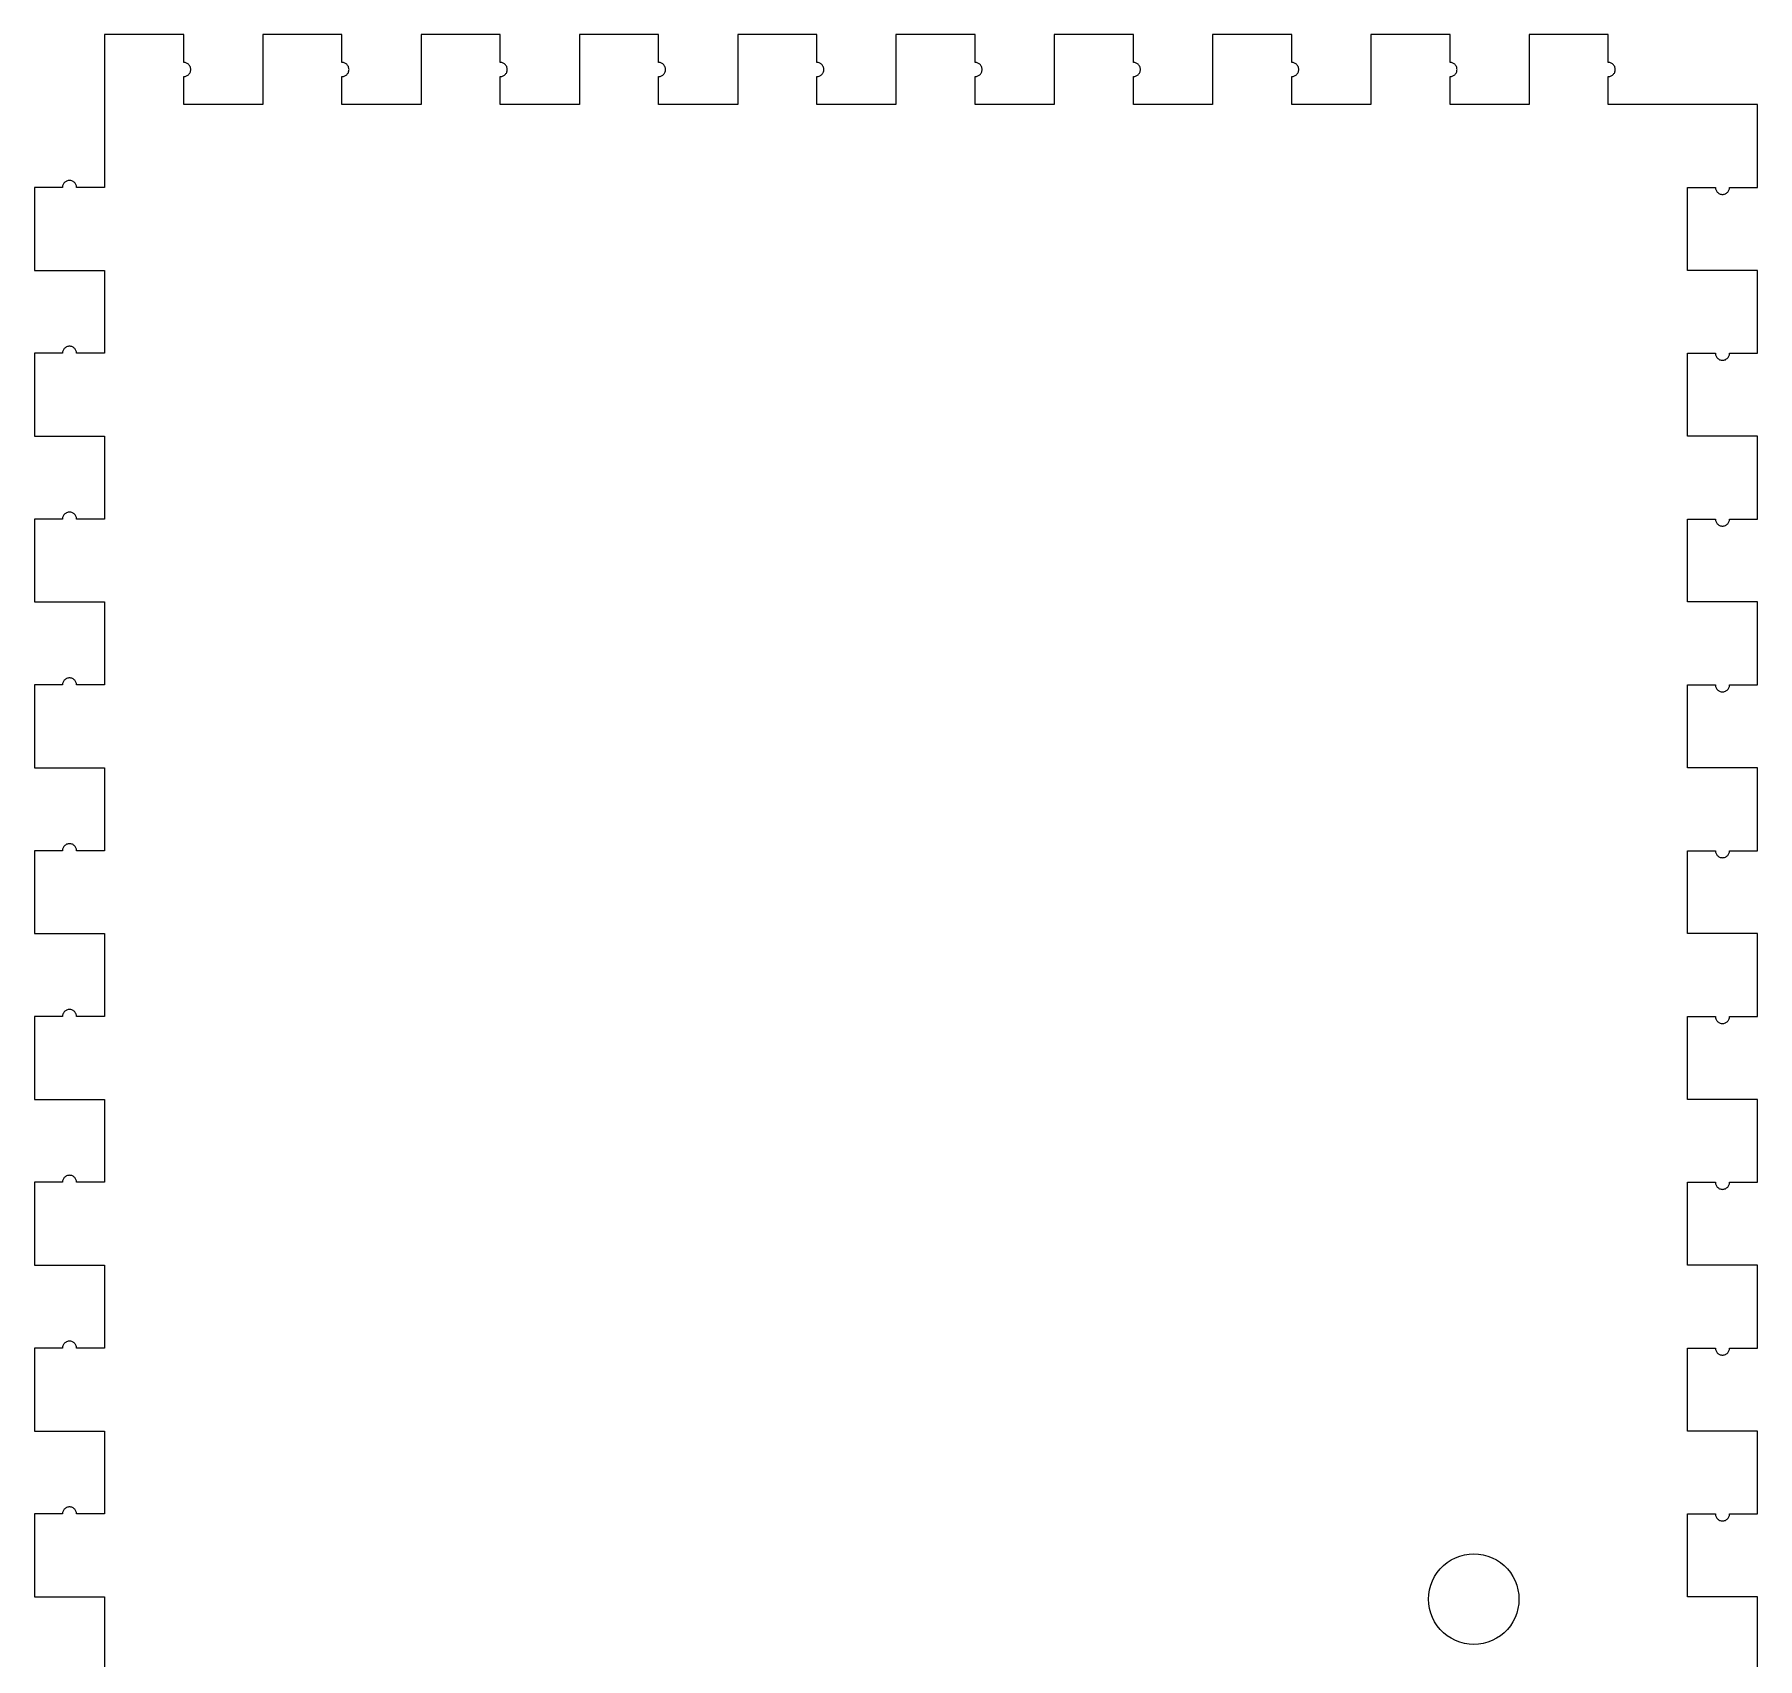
# Model space of a CAD drawing. Header units: metres. Extents: x -123 to 193, y -3 to 291.
# Drawn here: x -3.1 to 73.1, y 70.2 to 142 of the extents above; entities that cross this region are included whole.
import ezdxf

# ---------------------------------------------------------------- set-up
doc = ezdxf.new("R2010")
doc.units = ezdxf.units.M

msp = doc.modelspace()

# ---------------------------------------------------------------- linework, layer by layer
for p, q in [((3.5, 142), (0, 142)), ((0, 142), (0, 135.233)), ((3.5, 140.76), (3.5, 142)), ((10.5, 142), (7, 142)), ((7, 142), (7, 138.9)), ((10.5, 140.76), (10.5, 142)), ((17.5, 142), (14, 142)), ((14, 142), (14, 138.9)), ((17.5, 140.76), (17.5, 142)), ((24.5, 142), (21, 142)), ((21, 142), (21, 138.9)), ((24.5, 140.76), (24.5, 142)), ((31.5, 142), (28, 142)), ((28, 142), (28, 138.9)), ((31.5, 140.76), (31.5, 142)), ((38.5, 142), (35, 142)), ((35, 142), (35, 138.9)), ((38.5, 140.76), (38.5, 142)), ((45.5, 142), (42, 142)), ((42, 142), (42, 138.9)), ((45.5, 140.76), (45.5, 142)), ((52.5, 142), (49, 142)), ((49, 142), (49, 138.9)), ((52.5, 140.76), (52.5, 142)), ((59.5, 142), (56, 142)), ((56, 142), (56, 138.9)), ((59.5, 140.76), (59.5, 142)), ((66.5, 142), (63, 142)), ((63, 142), (63, 138.9)), ((66.5, 140.76), (66.5, 142)), ((3.53239, 140.758), (3.5, 140.76)), ((3.56444, 140.753), (3.53239, 140.758)), ((3.59579, 140.745), (3.56444, 140.753)), ((3.62608, 140.733), (3.59579, 140.745)), ((3.655, 140.718), (3.62608, 140.733)), ((3.68221, 140.701), (3.655, 140.718)), ((3.70743, 140.68), (3.68221, 140.701)), ((3.68221, 140.199), (3.70743, 140.22)), ((3.73036, 140.657), (3.70743, 140.68)), ((3.70743, 140.22), (3.73036, 140.243)), ((3.75079, 140.632), (3.73036, 140.657)), ((3.73036, 140.243), (3.75079, 140.268)), ((3.76846, 140.605), (3.75079, 140.632)), ((3.75079, 140.268), (3.76846, 140.295)), ((3.78319, 140.576), (3.76846, 140.605)), ((3.76846, 140.295), (3.78319, 140.324)), ((3.79482, 140.546), (3.78319, 140.576)), ((3.78319, 140.324), (3.79482, 140.354)), ((3.80322, 140.514), (3.79482, 140.546)), ((3.79482, 140.354), (3.80322, 140.386)), ((3.80829, 140.482), (3.80322, 140.514)), ((3.80322, 140.386), (3.80829, 140.418)), ((3.81, 140.45), (3.80829, 140.482)), ((3.80829, 140.418), (3.81, 140.45)), ((10.5324, 140.758), (10.5, 140.76)), ((10.5644, 140.753), (10.5324, 140.758)), ((10.5958, 140.745), (10.5644, 140.753)), ((10.6261, 140.733), (10.5958, 140.745)), ((10.655, 140.718), (10.6261, 140.733)), ((10.6822, 140.701), (10.655, 140.718)), ((10.7074, 140.68), (10.6822, 140.701)), ((10.6822, 140.199), (10.7074, 140.22)), ((10.7304, 140.657), (10.7074, 140.68)), ((10.7074, 140.22), (10.7304, 140.243)), ((10.7508, 140.632), (10.7304, 140.657)), ((10.7304, 140.243), (10.7508, 140.268)), ((10.7685, 140.605), (10.7508, 140.632)), ((10.7508, 140.268), (10.7685, 140.295)), ((10.7832, 140.576), (10.7685, 140.605)), ((10.7685, 140.295), (10.7832, 140.324)), ((10.7948, 140.546), (10.7832, 140.576)), ((10.7832, 140.324), (10.7948, 140.354)), ((10.8032, 140.514), (10.7948, 140.546)), ((10.7948, 140.354), (10.8032, 140.386)), ((10.8083, 140.482), (10.8032, 140.514)), ((10.8032, 140.386), (10.8083, 140.418)), ((10.81, 140.45), (10.8083, 140.482)), ((10.8083, 140.418), (10.81, 140.45)), ((17.5324, 140.758), (17.5, 140.76)), ((17.5644, 140.753), (17.5324, 140.758)), ((17.5958, 140.745), (17.5644, 140.753)), ((17.6261, 140.733), (17.5958, 140.745)), ((17.655, 140.718), (17.6261, 140.733)), ((17.6822, 140.701), (17.655, 140.718)), ((17.7074, 140.68), (17.6822, 140.701)), ((17.6822, 140.199), (17.7074, 140.22)), ((17.7304, 140.657), (17.7074, 140.68)), ((17.7074, 140.22), (17.7304, 140.243)), ((17.7508, 140.632), (17.7304, 140.657)), ((17.7304, 140.243), (17.7508, 140.268)), ((17.7685, 140.605), (17.7508, 140.632)), ((17.7508, 140.268), (17.7685, 140.295)), ((17.7832, 140.576), (17.7685, 140.605)), ((17.7685, 140.295), (17.7832, 140.324)), ((17.7948, 140.546), (17.7832, 140.576)), ((17.7832, 140.324), (17.7948, 140.354)), ((17.8032, 140.514), (17.7948, 140.546)), ((17.7948, 140.354), (17.8032, 140.386)), ((17.8083, 140.482), (17.8032, 140.514)), ((17.8032, 140.386), (17.8083, 140.418)), ((17.81, 140.45), (17.8083, 140.482)), ((17.8083, 140.418), (17.81, 140.45)), ((24.5324, 140.758), (24.5, 140.76)), ((24.5644, 140.753), (24.5324, 140.758)), ((24.5958, 140.745), (24.5644, 140.753)), ((24.6261, 140.733), (24.5958, 140.745)), ((24.655, 140.718), (24.6261, 140.733)), ((24.6822, 140.701), (24.655, 140.718)), ((24.7074, 140.68), (24.6822, 140.701)), ((24.6822, 140.199), (24.7074, 140.22)), ((24.7304, 140.657), (24.7074, 140.68)), ((24.7074, 140.22), (24.7304, 140.243)), ((24.7508, 140.632), (24.7304, 140.657)), ((24.7304, 140.243), (24.7508, 140.268)), ((24.7685, 140.605), (24.7508, 140.632)), ((24.7508, 140.268), (24.7685, 140.295)), ((24.7832, 140.576), (24.7685, 140.605)), ((24.7685, 140.295), (24.7832, 140.324)), ((24.7948, 140.546), (24.7832, 140.576)), ((24.7832, 140.324), (24.7948, 140.354)), ((24.8032, 140.514), (24.7948, 140.546)), ((24.7948, 140.354), (24.8032, 140.386)), ((24.8083, 140.482), (24.8032, 140.514)), ((24.8032, 140.386), (24.8083, 140.418)), ((24.81, 140.45), (24.8083, 140.482)), ((24.8083, 140.418), (24.81, 140.45)), ((31.5324, 140.758), (31.5, 140.76)), ((31.5644, 140.753), (31.5324, 140.758)), ((31.5958, 140.745), (31.5644, 140.753)), ((31.6261, 140.733), (31.5958, 140.745)), ((31.655, 140.718), (31.6261, 140.733)), ((31.6822, 140.701), (31.655, 140.718)), ((31.7074, 140.68), (31.6822, 140.701)), ((31.6822, 140.199), (31.7074, 140.22)), ((31.7304, 140.657), (31.7074, 140.68)), ((31.7074, 140.22), (31.7304, 140.243)), ((31.7508, 140.632), (31.7304, 140.657)), ((31.7304, 140.243), (31.7508, 140.268)), ((31.7685, 140.605), (31.7508, 140.632)), ((31.7508, 140.268), (31.7685, 140.295)), ((31.7832, 140.576), (31.7685, 140.605)), ((31.7685, 140.295), (31.7832, 140.324)), ((31.7948, 140.546), (31.7832, 140.576)), ((31.7832, 140.324), (31.7948, 140.354)), ((31.8032, 140.514), (31.7948, 140.546)), ((31.7948, 140.354), (31.8032, 140.386)), ((31.8083, 140.482), (31.8032, 140.514)), ((31.8032, 140.386), (31.8083, 140.418)), ((31.81, 140.45), (31.8083, 140.482)), ((31.8083, 140.418), (31.81, 140.45)), ((38.5324, 140.758), (38.5, 140.76)), ((38.5644, 140.753), (38.5324, 140.758)), ((38.5958, 140.745), (38.5644, 140.753)), ((38.6261, 140.733), (38.5958, 140.745)), ((38.655, 140.718), (38.6261, 140.733)), ((38.6822, 140.701), (38.655, 140.718)), ((38.7074, 140.68), (38.6822, 140.701)), ((38.6822, 140.199), (38.7074, 140.22)), ((38.7304, 140.657), (38.7074, 140.68)), ((38.7074, 140.22), (38.7304, 140.243)), ((38.7508, 140.632), (38.7304, 140.657)), ((38.7304, 140.243), (38.7508, 140.268)), ((38.7685, 140.605), (38.7508, 140.632)), ((38.7508, 140.268), (38.7685, 140.295)), ((38.7832, 140.576), (38.7685, 140.605)), ((38.7685, 140.295), (38.7832, 140.324)), ((38.7948, 140.546), (38.7832, 140.576)), ((38.7832, 140.324), (38.7948, 140.354)), ((38.8032, 140.514), (38.7948, 140.546)), ((38.7948, 140.354), (38.8032, 140.386)), ((38.8083, 140.482), (38.8032, 140.514)), ((38.8032, 140.386), (38.8083, 140.418)), ((38.81, 140.45), (38.8083, 140.482)), ((38.8083, 140.418), (38.81, 140.45)), ((45.5324, 140.758), (45.5, 140.76)), ((45.5644, 140.753), (45.5324, 140.758)), ((45.5958, 140.745), (45.5644, 140.753)), ((45.6261, 140.733), (45.5958, 140.745)), ((45.655, 140.718), (45.6261, 140.733)), ((45.6822, 140.701), (45.655, 140.718)), ((45.7074, 140.68), (45.6822, 140.701)), ((45.6822, 140.199), (45.7074, 140.22)), ((45.7304, 140.657), (45.7074, 140.68)), ((45.7074, 140.22), (45.7304, 140.243)), ((45.7508, 140.632), (45.7304, 140.657)), ((45.7304, 140.243), (45.7508, 140.268)), ((45.7685, 140.605), (45.7508, 140.632)), ((45.7508, 140.268), (45.7685, 140.295)), ((45.7832, 140.576), (45.7685, 140.605)), ((45.7685, 140.295), (45.7832, 140.324)), ((45.7948, 140.546), (45.7832, 140.576)), ((45.7832, 140.324), (45.7948, 140.354)), ((45.8032, 140.514), (45.7948, 140.546)), ((45.7948, 140.354), (45.8032, 140.386)), ((45.8083, 140.482), (45.8032, 140.514)), ((45.8032, 140.386), (45.8083, 140.418)), ((45.81, 140.45), (45.8083, 140.482)), ((45.8083, 140.418), (45.81, 140.45)), ((52.5324, 140.758), (52.5, 140.76)), ((52.5644, 140.753), (52.5324, 140.758)), ((52.5958, 140.745), (52.5644, 140.753)), ((52.6261, 140.733), (52.5958, 140.745)), ((52.655, 140.718), (52.6261, 140.733)), ((52.6822, 140.701), (52.655, 140.718)), ((52.7074, 140.68), (52.6822, 140.701)), ((52.6822, 140.199), (52.7074, 140.22)), ((52.7304, 140.657), (52.7074, 140.68)), ((52.7074, 140.22), (52.7304, 140.243)), ((52.7508, 140.632), (52.7304, 140.657)), ((52.7304, 140.243), (52.7508, 140.268)), ((52.7685, 140.605), (52.7508, 140.632)), ((52.7508, 140.268), (52.7685, 140.295)), ((52.7832, 140.576), (52.7685, 140.605)), ((52.7685, 140.295), (52.7832, 140.324)), ((52.7948, 140.546), (52.7832, 140.576)), ((52.7832, 140.324), (52.7948, 140.354)), ((52.8032, 140.514), (52.7948, 140.546)), ((52.7948, 140.354), (52.8032, 140.386)), ((52.8083, 140.482), (52.8032, 140.514)), ((52.8032, 140.386), (52.8083, 140.418)), ((52.81, 140.45), (52.8083, 140.482)), ((52.8083, 140.418), (52.81, 140.45)), ((59.5324, 140.758), (59.5, 140.76)), ((59.5644, 140.753), (59.5324, 140.758)), ((59.5958, 140.745), (59.5644, 140.753)), ((59.6261, 140.733), (59.5958, 140.745)), ((59.655, 140.718), (59.6261, 140.733)), ((59.6822, 140.701), (59.655, 140.718)), ((59.7074, 140.68), (59.6822, 140.701)), ((59.6822, 140.199), (59.7074, 140.22)), ((59.7304, 140.657), (59.7074, 140.68)), ((59.7074, 140.22), (59.7304, 140.243)), ((59.7508, 140.632), (59.7304, 140.657)), ((59.7304, 140.243), (59.7508, 140.268)), ((59.7685, 140.605), (59.7508, 140.632)), ((59.7508, 140.268), (59.7685, 140.295)), ((59.7832, 140.576), (59.7685, 140.605)), ((59.7685, 140.295), (59.7832, 140.324)), ((59.7948, 140.546), (59.7832, 140.576)), ((59.7832, 140.324), (59.7948, 140.354)), ((59.8032, 140.514), (59.7948, 140.546)), ((59.7948, 140.354), (59.8032, 140.386)), ((59.8083, 140.482), (59.8032, 140.514)), ((59.8032, 140.386), (59.8083, 140.418)), ((59.81, 140.45), (59.8083, 140.482)), ((59.8083, 140.418), (59.81, 140.45)), ((66.5324, 140.758), (66.5, 140.76)), ((66.5644, 140.753), (66.5324, 140.758)), ((66.5958, 140.745), (66.5644, 140.753)), ((66.6261, 140.733), (66.5958, 140.745)), ((66.655, 140.718), (66.6261, 140.733)), ((66.6822, 140.701), (66.655, 140.718)), ((66.7074, 140.68), (66.6822, 140.701)), ((66.6822, 140.199), (66.7074, 140.22)), ((66.7304, 140.657), (66.7074, 140.68)), ((66.7074, 140.22), (66.7304, 140.243)), ((66.7508, 140.632), (66.7304, 140.657)), ((66.7304, 140.243), (66.7508, 140.268)), ((66.7685, 140.605), (66.7508, 140.632)), ((66.7508, 140.268), (66.7685, 140.295)), ((66.7832, 140.576), (66.7685, 140.605)), ((66.7685, 140.295), (66.7832, 140.324)), ((66.7948, 140.546), (66.7832, 140.576)), ((66.7832, 140.324), (66.7948, 140.354)), ((66.8032, 140.514), (66.7948, 140.546)), ((66.7948, 140.354), (66.8032, 140.386)), ((66.8083, 140.482), (66.8032, 140.514)), ((66.8032, 140.386), (66.8083, 140.418)), ((66.81, 140.45), (66.8083, 140.482)), ((66.8083, 140.418), (66.81, 140.45)), ((3.5, 140.14), (3.53239, 140.142)), ((3.5, 138.9), (3.5, 140.14)), ((3.53239, 140.142), (3.56444, 140.147)), ((3.56444, 140.147), (3.59579, 140.155)), ((3.59579, 140.155), (3.62608, 140.167)), ((3.62608, 140.167), (3.655, 140.182)), ((3.655, 140.182), (3.68221, 140.199)), ((10.5, 140.14), (10.5324, 140.142)), ((10.5, 138.9), (10.5, 140.14)), ((10.5324, 140.142), (10.5644, 140.147)), ((10.5644, 140.147), (10.5958, 140.155)), ((10.5958, 140.155), (10.6261, 140.167)), ((10.6261, 140.167), (10.655, 140.182)), ((10.655, 140.182), (10.6822, 140.199)), ((17.5, 140.14), (17.5324, 140.142)), ((17.5, 138.9), (17.5, 140.14)), ((17.5324, 140.142), (17.5644, 140.147)), ((17.5644, 140.147), (17.5958, 140.155)), ((17.5958, 140.155), (17.6261, 140.167)), ((17.6261, 140.167), (17.655, 140.182)), ((17.655, 140.182), (17.6822, 140.199)), ((24.5, 140.14), (24.5324, 140.142)), ((24.5, 138.9), (24.5, 140.14)), ((24.5324, 140.142), (24.5644, 140.147)), ((24.5644, 140.147), (24.5958, 140.155)), ((24.5958, 140.155), (24.6261, 140.167)), ((24.6261, 140.167), (24.655, 140.182)), ((24.655, 140.182), (24.6822, 140.199)), ((31.5, 140.14), (31.5324, 140.142)), ((31.5, 138.9), (31.5, 140.14)), ((31.5324, 140.142), (31.5644, 140.147)), ((31.5644, 140.147), (31.5958, 140.155)), ((31.5958, 140.155), (31.6261, 140.167)), ((31.6261, 140.167), (31.655, 140.182)), ((31.655, 140.182), (31.6822, 140.199)), ((38.5, 140.14), (38.5324, 140.142)), ((38.5, 138.9), (38.5, 140.14)), ((38.5324, 140.142), (38.5644, 140.147)), ((38.5644, 140.147), (38.5958, 140.155)), ((38.5958, 140.155), (38.6261, 140.167)), ((38.6261, 140.167), (38.655, 140.182)), ((38.655, 140.182), (38.6822, 140.199)), ((45.5, 140.14), (45.5324, 140.142)), ((45.5, 138.9), (45.5, 140.14)), ((45.5324, 140.142), (45.5644, 140.147)), ((45.5644, 140.147), (45.5958, 140.155)), ((45.5958, 140.155), (45.6261, 140.167)), ((45.6261, 140.167), (45.655, 140.182)), ((45.655, 140.182), (45.6822, 140.199)), ((52.5, 140.14), (52.5324, 140.142)), ((52.5, 138.9), (52.5, 140.14)), ((52.5324, 140.142), (52.5644, 140.147)), ((52.5644, 140.147), (52.5958, 140.155)), ((52.5958, 140.155), (52.6261, 140.167)), ((52.6261, 140.167), (52.655, 140.182)), ((52.655, 140.182), (52.6822, 140.199)), ((59.5, 140.14), (59.5324, 140.142)), ((59.5, 138.9), (59.5, 140.14)), ((59.5324, 140.142), (59.5644, 140.147)), ((59.5644, 140.147), (59.5958, 140.155)), ((59.5958, 140.155), (59.6261, 140.167)), ((59.6261, 140.167), (59.655, 140.182)), ((59.655, 140.182), (59.6822, 140.199)), ((66.5, 140.14), (66.5324, 140.142)), ((66.5, 138.9), (66.5, 140.14)), ((66.5324, 140.142), (66.5644, 140.147)), ((66.5644, 140.147), (66.5958, 140.155)), ((66.5958, 140.155), (66.6261, 140.167)), ((66.6261, 140.167), (66.655, 140.182)), ((66.655, 140.182), (66.6822, 140.199)), ((7, 138.9), (3.5, 138.9)), ((14, 138.9), (10.5, 138.9)), ((21, 138.9), (17.5, 138.9)), ((28, 138.9), (24.5, 138.9)), ((35, 138.9), (31.5, 138.9)), ((42, 138.9), (38.5, 138.9)), ((49, 138.9), (45.5, 138.9)), ((56, 138.9), (52.5, 138.9)), ((63, 138.9), (59.5, 138.9)), ((73.1, 138.9), (66.5, 138.9)), ((73.1, 135.233), (73.1, 138.9)), ((-1.85999, 135.233), (-3.09999, 135.233)), ((-3.09999, 135.233), (-3.09999, 131.567)), ((-1.85829, 135.266), (-1.85999, 135.233)), ((-1.85321, 135.298), (-1.85829, 135.266)), ((-1.84482, 135.329), (-1.85321, 135.298)), ((-1.83319, 135.359), (-1.84482, 135.329)), ((-1.81845, 135.388), (-1.83319, 135.359)), ((-1.80078, 135.416), (-1.81845, 135.388)), ((-1.78036, 135.441), (-1.80078, 135.416)), ((-1.75742, 135.464), (-1.78036, 135.441)), ((-1.73219, 135.484), (-1.75742, 135.464)), ((-1.70499, 135.502), (-1.73219, 135.484)), ((-1.67607, 135.517), (-1.70499, 135.502)), ((-1.64578, 135.528), (-1.67607, 135.517)), ((-1.61444, 135.537), (-1.64578, 135.528)), ((-1.5824, 135.542), (-1.61444, 135.537)), ((-1.54999, 135.543), (-1.5824, 135.542)), ((-1.51758, 135.542), (-1.54999, 135.543)), ((-1.48553, 135.537), (-1.51758, 135.542)), ((-1.45419, 135.528), (-1.48553, 135.537)), ((-1.4239, 135.517), (-1.45419, 135.528)), ((-1.39499, 135.502), (-1.4239, 135.517)), ((-1.36777, 135.484), (-1.39499, 135.502)), ((-1.34256, 135.464), (-1.36777, 135.484)), ((-1.31961, 135.441), (-1.34256, 135.464)), ((-1.29919, 135.416), (-1.31961, 135.441)), ((-1.28152, 135.388), (-1.29919, 135.416)), ((-1.26678, 135.359), (-1.28152, 135.388)), ((-1.25516, 135.329), (-1.26678, 135.359)), ((-1.24677, 135.298), (-1.25516, 135.329)), ((-1.24168, 135.266), (-1.24677, 135.298)), ((-1.23999, 135.233), (-1.24168, 135.266)), ((0, 135.233), (-1.23999, 135.233)), ((70, 131.567), (70, 135.233)), ((70, 135.233), (71.24, 135.233)), ((71.24, 135.233), (71.2417, 135.201)), ((71.2417, 135.201), (71.2468, 135.169)), ((71.2468, 135.169), (71.2552, 135.138)), ((71.2552, 135.138), (71.2668, 135.107)), ((71.2668, 135.107), (71.2815, 135.078)), ((71.2815, 135.078), (71.2992, 135.051)), ((71.2992, 135.051), (71.3196, 135.026)), ((71.3196, 135.026), (71.3426, 135.003)), ((71.3426, 135.003), (71.3678, 134.983)), ((71.3678, 134.983), (71.395, 134.965)), ((71.395, 134.965), (71.4239, 134.95)), ((71.4239, 134.95), (71.4542, 134.939)), ((71.4542, 134.939), (71.4855, 134.93)), ((71.4855, 134.93), (71.5176, 134.925)), ((71.5176, 134.925), (71.55, 134.923)), ((71.55, 134.923), (71.5824, 134.925)), ((71.5824, 134.925), (71.6144, 134.93)), ((71.6144, 134.93), (71.6458, 134.939)), ((71.6458, 134.939), (71.6761, 134.95)), ((71.6761, 134.95), (71.705, 134.965)), ((71.705, 134.965), (71.7322, 134.983)), ((71.7322, 134.983), (71.7574, 135.003)), ((71.7574, 135.003), (71.7804, 135.026)), ((71.7804, 135.026), (71.8008, 135.051)), ((71.8008, 135.051), (71.8185, 135.078)), ((71.8185, 135.078), (71.8332, 135.107)), ((71.8332, 135.107), (71.8448, 135.138)), ((71.8448, 135.138), (71.8532, 135.169)), ((71.8532, 135.169), (71.8583, 135.201)), ((71.8583, 135.201), (71.86, 135.233)), ((71.86, 135.233), (73.1, 135.233)), ((-3.09999, 131.567), (0, 131.567)), ((0, 131.567), (0, 127.9)), ((73.1, 131.567), (70, 131.567)), ((73.1, 127.9), (73.1, 131.567)), ((-1.83319, 128.026), (-1.84482, 127.996)), ((-1.81845, 128.055), (-1.83319, 128.026)), ((-1.80078, 128.082), (-1.81845, 128.055)), ((-1.78036, 128.107), (-1.80078, 128.082)), ((-1.75742, 128.13), (-1.78036, 128.107)), ((-1.73219, 128.151), (-1.75742, 128.13)), ((-1.70499, 128.168), (-1.73219, 128.151)), ((-1.67607, 128.183), (-1.70499, 128.168)), ((-1.64578, 128.195), (-1.67607, 128.183)), ((-1.61444, 128.203), (-1.64578, 128.195)), ((-1.5824, 128.208), (-1.61444, 128.203)), ((-1.54999, 128.21), (-1.5824, 128.208)), ((-1.51758, 128.208), (-1.54999, 128.21)), ((-1.48553, 128.203), (-1.51758, 128.208)), ((-1.45419, 128.195), (-1.48553, 128.203)), ((-1.4239, 128.183), (-1.45419, 128.195)), ((-1.39499, 128.168), (-1.4239, 128.183)), ((-1.36777, 128.151), (-1.39499, 128.168)), ((-1.34256, 128.13), (-1.36777, 128.151)), ((-1.31961, 128.107), (-1.34256, 128.13)), ((-1.29919, 128.082), (-1.31961, 128.107)), ((-1.28152, 128.055), (-1.29919, 128.082)), ((-1.26678, 128.026), (-1.28152, 128.055)), ((-1.25516, 127.996), (-1.26678, 128.026)), ((-1.85999, 127.9), (-3.09999, 127.9)), ((-3.09999, 127.9), (-3.09999, 124.233)), ((-1.85829, 127.932), (-1.85999, 127.9)), ((-1.85321, 127.964), (-1.85829, 127.932)), ((-1.84482, 127.996), (-1.85321, 127.964)), ((-1.24677, 127.964), (-1.25516, 127.996)), ((-1.24168, 127.932), (-1.24677, 127.964)), ((-1.23999, 127.9), (-1.24168, 127.932)), ((0, 127.9), (-1.23999, 127.9)), ((70, 124.233), (70, 127.9)), ((70, 127.9), (71.24, 127.9)), ((71.24, 127.9), (71.2417, 127.868)), ((71.2417, 127.868), (71.2468, 127.836)), ((71.2468, 127.836), (71.2552, 127.804)), ((71.2552, 127.804), (71.2668, 127.774)), ((71.2668, 127.774), (71.2815, 127.745)), ((71.2815, 127.745), (71.2992, 127.718)), ((71.2992, 127.718), (71.3196, 127.693)), ((71.3196, 127.693), (71.3426, 127.67)), ((71.3426, 127.67), (71.3678, 127.649)), ((71.3678, 127.649), (71.395, 127.632)), ((71.395, 127.632), (71.4239, 127.617)), ((71.4239, 127.617), (71.4542, 127.605)), ((71.4542, 127.605), (71.4855, 127.597)), ((71.4855, 127.597), (71.5176, 127.592)), ((71.5176, 127.592), (71.55, 127.59)), ((71.55, 127.59), (71.5824, 127.592)), ((71.5824, 127.592), (71.6144, 127.597)), ((71.6144, 127.597), (71.6458, 127.605)), ((71.6458, 127.605), (71.6761, 127.617)), ((71.6761, 127.617), (71.705, 127.632)), ((71.705, 127.632), (71.7322, 127.649)), ((71.7322, 127.649), (71.7574, 127.67)), ((71.7574, 127.67), (71.7804, 127.693)), ((71.7804, 127.693), (71.8008, 127.718)), ((71.8008, 127.718), (71.8185, 127.745)), ((71.8185, 127.745), (71.8332, 127.774)), ((71.8332, 127.774), (71.8448, 127.804)), ((71.8448, 127.804), (71.8532, 127.836)), ((71.8532, 127.836), (71.8583, 127.868)), ((71.8583, 127.868), (71.86, 127.9)), ((71.86, 127.9), (73.1, 127.9)), ((-3.09999, 124.233), (0, 124.233)), ((0, 124.233), (0, 120.567)), ((73.1, 124.233), (70, 124.233)), ((73.1, 120.567), (73.1, 124.233)), ((-1.85999, 120.567), (-3.09999, 120.567)), ((-3.09999, 120.567), (-3.09999, 116.9)), ((-1.85829, 120.599), (-1.85999, 120.567)), ((-1.85321, 120.631), (-1.85829, 120.599)), ((-1.84482, 120.662), (-1.85321, 120.631)), ((-1.83319, 120.693), (-1.84482, 120.662)), ((-1.81845, 120.722), (-1.83319, 120.693)), ((-1.80078, 120.749), (-1.81845, 120.722)), ((-1.78036, 120.774), (-1.80078, 120.749)), ((-1.75742, 120.797), (-1.78036, 120.774)), ((-1.73219, 120.817), (-1.75742, 120.797)), ((-1.70499, 120.835), (-1.73219, 120.817)), ((-1.67607, 120.85), (-1.70499, 120.835)), ((-1.64578, 120.861), (-1.67607, 120.85)), ((-1.61444, 120.87), (-1.64578, 120.861)), ((-1.5824, 120.875), (-1.61444, 120.87)), ((-1.54999, 120.877), (-1.5824, 120.875)), ((-1.51758, 120.875), (-1.54999, 120.877)), ((-1.48553, 120.87), (-1.51758, 120.875)), ((-1.45419, 120.861), (-1.48553, 120.87)), ((-1.4239, 120.85), (-1.45419, 120.861)), ((-1.39499, 120.835), (-1.4239, 120.85)), ((-1.36777, 120.817), (-1.39499, 120.835)), ((-1.34256, 120.797), (-1.36777, 120.817)), ((-1.31961, 120.774), (-1.34256, 120.797)), ((-1.29919, 120.749), (-1.31961, 120.774)), ((-1.28152, 120.722), (-1.29919, 120.749)), ((-1.26678, 120.693), (-1.28152, 120.722)), ((-1.25516, 120.662), (-1.26678, 120.693)), ((-1.24677, 120.631), (-1.25516, 120.662)), ((-1.24168, 120.599), (-1.24677, 120.631)), ((-1.23999, 120.567), (-1.24168, 120.599)), ((0, 120.567), (-1.23999, 120.567)), ((70, 116.9), (70, 120.567)), ((70, 120.567), (71.24, 120.567)), ((71.24, 120.567), (71.2417, 120.534)), ((71.2417, 120.534), (71.2468, 120.502)), ((71.2468, 120.502), (71.2552, 120.471)), ((71.2552, 120.471), (71.2668, 120.441)), ((71.2668, 120.441), (71.2815, 120.412)), ((71.2815, 120.412), (71.2992, 120.384)), ((71.8008, 120.384), (71.8185, 120.412)), ((71.8185, 120.412), (71.8332, 120.441)), ((71.8332, 120.441), (71.8448, 120.471)), ((71.8448, 120.471), (71.8532, 120.502)), ((71.8532, 120.502), (71.8583, 120.534)), ((71.8583, 120.534), (71.86, 120.567)), ((71.86, 120.567), (73.1, 120.567)), ((71.2992, 120.384), (71.3196, 120.359)), ((71.3196, 120.359), (71.3426, 120.336)), ((71.3426, 120.336), (71.3678, 120.316)), ((71.3678, 120.316), (71.395, 120.298)), ((71.395, 120.298), (71.4239, 120.283)), ((71.4239, 120.283), (71.4542, 120.272)), ((71.4542, 120.272), (71.4855, 120.263)), ((71.4855, 120.263), (71.5176, 120.258)), ((71.5176, 120.258), (71.55, 120.257)), ((71.55, 120.257), (71.5824, 120.258)), ((71.5824, 120.258), (71.6144, 120.263)), ((71.6144, 120.263), (71.6458, 120.272)), ((71.6458, 120.272), (71.6761, 120.283)), ((71.6761, 120.283), (71.705, 120.298)), ((71.705, 120.298), (71.7322, 120.316)), ((71.7322, 120.316), (71.7574, 120.336)), ((71.7574, 120.336), (71.7804, 120.359)), ((71.7804, 120.359), (71.8008, 120.384)), ((-3.09999, 116.9), (0, 116.9)), ((0, 116.9), (0, 113.233)), ((73.1, 116.9), (70, 116.9)), ((73.1, 113.233), (73.1, 116.9)), ((-1.5824, 113.542), (-1.61444, 113.537)), ((-1.54999, 113.543), (-1.5824, 113.542)), ((-1.51758, 113.542), (-1.54999, 113.543)), ((-1.48553, 113.537), (-1.51758, 113.542)), ((-1.85999, 113.233), (-3.09999, 113.233)), ((-3.09999, 113.233), (-3.09999, 109.567)), ((-1.85829, 113.266), (-1.85999, 113.233)), ((-1.85321, 113.298), (-1.85829, 113.266)), ((-1.84482, 113.329), (-1.85321, 113.298)), ((-1.83319, 113.359), (-1.84482, 113.329)), ((-1.81845, 113.388), (-1.83319, 113.359)), ((-1.80078, 113.416), (-1.81845, 113.388)), ((-1.78036, 113.441), (-1.80078, 113.416)), ((-1.75742, 113.464), (-1.78036, 113.441)), ((-1.73219, 113.484), (-1.75742, 113.464)), ((-1.70499, 113.502), (-1.73219, 113.484)), ((-1.67607, 113.517), (-1.70499, 113.502)), ((-1.64578, 113.528), (-1.67607, 113.517)), ((-1.61444, 113.537), (-1.64578, 113.528)), ((-1.45419, 113.528), (-1.48553, 113.537)), ((-1.4239, 113.517), (-1.45419, 113.528)), ((-1.39499, 113.502), (-1.4239, 113.517)), ((-1.36777, 113.484), (-1.39499, 113.502)), ((-1.34256, 113.464), (-1.36777, 113.484)), ((-1.31961, 113.441), (-1.34256, 113.464)), ((-1.29919, 113.416), (-1.31961, 113.441)), ((-1.28152, 113.388), (-1.29919, 113.416)), ((-1.26678, 113.359), (-1.28152, 113.388)), ((-1.25516, 113.329), (-1.26678, 113.359)), ((-1.24677, 113.298), (-1.25516, 113.329)), ((-1.24168, 113.266), (-1.24677, 113.298)), ((-1.23999, 113.233), (-1.24168, 113.266)), ((0, 113.233), (-1.23999, 113.233)), ((70, 109.567), (70, 113.233)), ((70, 113.233), (71.24, 113.233)), ((71.24, 113.233), (71.2417, 113.201)), ((71.2417, 113.201), (71.2468, 113.169)), ((71.2468, 113.169), (71.2552, 113.138)), ((71.2552, 113.138), (71.2668, 113.107)), ((71.2668, 113.107), (71.2815, 113.078)), ((71.2815, 113.078), (71.2992, 113.051)), ((71.2992, 113.051), (71.3196, 113.026)), ((71.3196, 113.026), (71.3426, 113.003)), ((71.3426, 113.003), (71.3678, 112.983)), ((71.3678, 112.983), (71.395, 112.965)), ((71.395, 112.965), (71.4239, 112.95)), ((71.4239, 112.95), (71.4542, 112.939)), ((71.4542, 112.939), (71.4855, 112.93)), ((71.4855, 112.93), (71.5176, 112.925)), ((71.5176, 112.925), (71.55, 112.923)), ((71.55, 112.923), (71.5824, 112.925)), ((71.5824, 112.925), (71.6144, 112.93)), ((71.6144, 112.93), (71.6458, 112.939)), ((71.6458, 112.939), (71.6761, 112.95)), ((71.6761, 112.95), (71.705, 112.965)), ((71.705, 112.965), (71.7322, 112.983)), ((71.7322, 112.983), (71.7574, 113.003)), ((71.7574, 113.003), (71.7804, 113.026)), ((71.7804, 113.026), (71.8008, 113.051)), ((71.8008, 113.051), (71.8185, 113.078)), ((71.8185, 113.078), (71.8332, 113.107)), ((71.8332, 113.107), (71.8448, 113.138)), ((71.8448, 113.138), (71.8532, 113.169)), ((71.8532, 113.169), (71.8583, 113.201)), ((71.8583, 113.201), (71.86, 113.233)), ((71.86, 113.233), (73.1, 113.233)), ((-3.09999, 109.567), (0, 109.567)), ((0, 109.567), (0, 105.9)), ((73.1, 109.567), (70, 109.567)), ((73.1, 105.9), (73.1, 109.567)), ((-1.85829, 105.932), (-1.85999, 105.9)), ((-1.85321, 105.964), (-1.85829, 105.932)), ((-1.84482, 105.996), (-1.85321, 105.964)), ((-1.83319, 106.026), (-1.84482, 105.996)), ((-1.81845, 106.055), (-1.83319, 106.026)), ((-1.80078, 106.082), (-1.81845, 106.055)), ((-1.78036, 106.107), (-1.80078, 106.082)), ((-1.75742, 106.13), (-1.78036, 106.107)), ((-1.73219, 106.151), (-1.75742, 106.13)), ((-1.70499, 106.168), (-1.73219, 106.151)), ((-1.67607, 106.183), (-1.70499, 106.168)), ((-1.64578, 106.195), (-1.67607, 106.183)), ((-1.61444, 106.203), (-1.64578, 106.195)), ((-1.5824, 106.208), (-1.61444, 106.203)), ((-1.54999, 106.21), (-1.5824, 106.208)), ((-1.51758, 106.208), (-1.54999, 106.21)), ((-1.48553, 106.203), (-1.51758, 106.208)), ((-1.45419, 106.195), (-1.48553, 106.203)), ((-1.4239, 106.183), (-1.45419, 106.195)), ((-1.39499, 106.168), (-1.4239, 106.183)), ((-1.36777, 106.151), (-1.39499, 106.168)), ((-1.34256, 106.13), (-1.36777, 106.151)), ((-1.31961, 106.107), (-1.34256, 106.13)), ((-1.29919, 106.082), (-1.31961, 106.107)), ((-1.28152, 106.055), (-1.29919, 106.082)), ((-1.26678, 106.026), (-1.28152, 106.055)), ((-1.25516, 105.996), (-1.26678, 106.026)), ((-1.24677, 105.964), (-1.25516, 105.996)), ((-1.24168, 105.932), (-1.24677, 105.964)), ((-1.23999, 105.9), (-1.24168, 105.932)), ((-1.85999, 105.9), (-3.09999, 105.9)), ((-3.09999, 105.9), (-3.09999, 102.233)), ((0, 105.9), (-1.23999, 105.9)), ((70, 102.233), (70, 105.9)), ((70, 105.9), (71.24, 105.9)), ((71.24, 105.9), (71.2417, 105.868)), ((71.2417, 105.868), (71.2468, 105.836)), ((71.2468, 105.836), (71.2552, 105.804)), ((71.2552, 105.804), (71.2668, 105.774)), ((71.2668, 105.774), (71.2815, 105.745)), ((71.2815, 105.745), (71.2992, 105.718)), ((71.2992, 105.718), (71.3196, 105.693)), ((71.3196, 105.693), (71.3426, 105.67)), ((71.3426, 105.67), (71.3678, 105.649)), ((71.3678, 105.649), (71.395, 105.632)), ((71.395, 105.632), (71.4239, 105.617)), ((71.4239, 105.617), (71.4542, 105.605)), ((71.4542, 105.605), (71.4855, 105.597)), ((71.4855, 105.597), (71.5176, 105.592)), ((71.5176, 105.592), (71.55, 105.59)), ((71.55, 105.59), (71.5824, 105.592)), ((71.5824, 105.592), (71.6144, 105.597)), ((71.6144, 105.597), (71.6458, 105.605)), ((71.6458, 105.605), (71.6761, 105.617)), ((71.6761, 105.617), (71.705, 105.632)), ((71.705, 105.632), (71.7322, 105.649)), ((71.7322, 105.649), (71.7574, 105.67)), ((71.7574, 105.67), (71.7804, 105.693)), ((71.7804, 105.693), (71.8008, 105.718)), ((71.8008, 105.718), (71.8185, 105.745)), ((71.8185, 105.745), (71.8332, 105.774)), ((71.8332, 105.774), (71.8448, 105.804)), ((71.8448, 105.804), (71.8532, 105.836)), ((71.8532, 105.836), (71.8583, 105.868)), ((71.8583, 105.868), (71.86, 105.9)), ((71.86, 105.9), (73.1, 105.9)), ((-3.09999, 102.233), (0, 102.233)), ((0, 102.233), (0, 98.5667)), ((73.1, 102.233), (70, 102.233)), ((73.1, 98.5667), (73.1, 102.233)), ((-1.85999, 98.5667), (-3.09999, 98.5667)), ((-3.09999, 98.5667), (-3.09999, 94.9)), ((-1.85829, 98.5991), (-1.85999, 98.5667)), ((-1.85321, 98.6311), (-1.85829, 98.5991)), ((-1.84482, 98.6624), (-1.85321, 98.6311)), ((-1.83319, 98.6927), (-1.84482, 98.6624)), ((-1.81845, 98.7216), (-1.83319, 98.6927)), ((-1.80078, 98.7489), (-1.81845, 98.7216)), ((-1.78036, 98.7741), (-1.80078, 98.7489)), ((-1.75742, 98.797), (-1.78036, 98.7741)), ((-1.73219, 98.8174), (-1.75742, 98.797)), ((-1.70499, 98.8351), (-1.73219, 98.8174)), ((-1.67607, 98.8499), (-1.70499, 98.8351)), ((-1.64578, 98.8615), (-1.67607, 98.8499)), ((-1.61444, 98.8699), (-1.64578, 98.8615)), ((-1.5824, 98.875), (-1.61444, 98.8699)), ((-1.54999, 98.8766), (-1.5824, 98.875)), ((-1.51758, 98.875), (-1.54999, 98.8766)), ((-1.48553, 98.8699), (-1.51758, 98.875)), ((-1.45419, 98.8615), (-1.48553, 98.8699)), ((-1.4239, 98.8499), (-1.45419, 98.8615)), ((-1.39499, 98.8351), (-1.4239, 98.8499)), ((-1.36777, 98.8174), (-1.39499, 98.8351)), ((-1.34256, 98.797), (-1.36777, 98.8174)), ((-1.31961, 98.7741), (-1.34256, 98.797)), ((-1.29919, 98.7489), (-1.31961, 98.7741)), ((-1.28152, 98.7216), (-1.29919, 98.7489)), ((-1.26678, 98.6927), (-1.28152, 98.7216)), ((-1.25516, 98.6624), (-1.26678, 98.6927)), ((-1.24677, 98.6311), (-1.25516, 98.6624)), ((-1.24168, 98.5991), (-1.24677, 98.6311)), ((-1.23999, 98.5667), (-1.24168, 98.5991)), ((0, 98.5667), (-1.23999, 98.5667)), ((70, 94.9), (70, 98.5667)), ((70, 98.5667), (71.24, 98.5667)), ((71.24, 98.5667), (71.2417, 98.5343)), ((71.2417, 98.5343), (71.2468, 98.5022)), ((71.2468, 98.5022), (71.2552, 98.4709)), ((71.2552, 98.4709), (71.2668, 98.4406)), ((71.2668, 98.4406), (71.2815, 98.4117)), ((71.2815, 98.4117), (71.2992, 98.3845)), ((71.2992, 98.3845), (71.3196, 98.3593)), ((71.3196, 98.3593), (71.3426, 98.3363)), ((71.3426, 98.3363), (71.3678, 98.3159)), ((71.3678, 98.3159), (71.395, 98.2982)), ((71.395, 98.2982), (71.4239, 98.2835)), ((71.6761, 98.2835), (71.705, 98.2982)), ((71.705, 98.2982), (71.7322, 98.3159)), ((71.7322, 98.3159), (71.7574, 98.3363)), ((71.7574, 98.3363), (71.7804, 98.3593)), ((71.7804, 98.3593), (71.8008, 98.3845)), ((71.8008, 98.3845), (71.8185, 98.4117)), ((71.8185, 98.4117), (71.8332, 98.4406)), ((71.8332, 98.4406), (71.8448, 98.4709)), ((71.8448, 98.4709), (71.8532, 98.5022)), ((71.8532, 98.5022), (71.8583, 98.5343)), ((71.8583, 98.5343), (71.86, 98.5667)), ((71.86, 98.5667), (73.1, 98.5667)), ((71.4239, 98.2835), (71.4542, 98.2719)), ((71.4542, 98.2719), (71.4855, 98.2635)), ((71.4855, 98.2635), (71.5176, 98.2584)), ((71.5176, 98.2584), (71.55, 98.2567)), ((71.55, 98.2567), (71.5824, 98.2584)), ((71.5824, 98.2584), (71.6144, 98.2635)), ((71.6144, 98.2635), (71.6458, 98.2719)), ((71.6458, 98.2719), (71.6761, 98.2835)), ((-3.09999, 94.9), (0, 94.9)), ((0, 94.9), (0, 91.2333)), ((73.1, 94.9), (70, 94.9)), ((73.1, 91.2333), (73.1, 94.9)), ((-1.78036, 91.4407), (-1.80078, 91.4155)), ((-1.75742, 91.4637), (-1.78036, 91.4407)), ((-1.73219, 91.4841), (-1.75742, 91.4637)), ((-1.70499, 91.5018), (-1.73219, 91.4841)), ((-1.67607, 91.5165), (-1.70499, 91.5018)), ((-1.64578, 91.5281), (-1.67607, 91.5165)), ((-1.61444, 91.5365), (-1.64578, 91.5281)), ((-1.5824, 91.5416), (-1.61444, 91.5365)), ((-1.54999, 91.5433), (-1.5824, 91.5416)), ((-1.51758, 91.5416), (-1.54999, 91.5433)), ((-1.48553, 91.5365), (-1.51758, 91.5416)), ((-1.45419, 91.5281), (-1.48553, 91.5365)), ((-1.4239, 91.5165), (-1.45419, 91.5281)), ((-1.39499, 91.5018), (-1.4239, 91.5165)), ((-1.36777, 91.4841), (-1.39499, 91.5018)), ((-1.34256, 91.4637), (-1.36777, 91.4841)), ((-1.31961, 91.4407), (-1.34256, 91.4637)), ((-1.29919, 91.4155), (-1.31961, 91.4407)), ((-1.85999, 91.2333), (-3.09999, 91.2333)), ((-3.09999, 91.2333), (-3.09999, 87.5667)), ((-1.85829, 91.2657), (-1.85999, 91.2333)), ((-1.85321, 91.2978), (-1.85829, 91.2657)), ((-1.84482, 91.3291), (-1.85321, 91.2978)), ((-1.83319, 91.3594), (-1.84482, 91.3291)), ((-1.81845, 91.3883), (-1.83319, 91.3594)), ((-1.80078, 91.4155), (-1.81845, 91.3883)), ((-1.28152, 91.3883), (-1.29919, 91.4155)), ((-1.26678, 91.3594), (-1.28152, 91.3883)), ((-1.25516, 91.3291), (-1.26678, 91.3594)), ((-1.24677, 91.2978), (-1.25516, 91.3291)), ((-1.24168, 91.2657), (-1.24677, 91.2978)), ((-1.23999, 91.2333), (-1.24168, 91.2657)), ((0, 91.2333), (-1.23999, 91.2333)), ((70, 87.5667), (70, 91.2333)), ((70, 91.2333), (71.24, 91.2333)), ((71.24, 91.2333), (71.2417, 91.2009)), ((71.2417, 91.2009), (71.2468, 91.1689)), ((71.2468, 91.1689), (71.2552, 91.1375)), ((71.2552, 91.1375), (71.2668, 91.1073)), ((71.2668, 91.1073), (71.2815, 91.0783)), ((71.2815, 91.0783), (71.2992, 91.0511)), ((71.2992, 91.0511), (71.3196, 91.0259)), ((71.3196, 91.0259), (71.3426, 91.003)), ((71.3426, 91.003), (71.3678, 90.9825)), ((71.3678, 90.9825), (71.395, 90.9649)), ((71.395, 90.9649), (71.4239, 90.9501)), ((71.4239, 90.9501), (71.4542, 90.9385)), ((71.4542, 90.9385), (71.4855, 90.9301)), ((71.4855, 90.9301), (71.5176, 90.925)), ((71.5176, 90.925), (71.55, 90.9233)), ((71.55, 90.9233), (71.5824, 90.925)), ((71.5824, 90.925), (71.6144, 90.9301)), ((71.6144, 90.9301), (71.6458, 90.9385)), ((71.6458, 90.9385), (71.6761, 90.9501)), ((71.6761, 90.9501), (71.705, 90.9649)), ((71.705, 90.9649), (71.7322, 90.9825)), ((71.7322, 90.9825), (71.7574, 91.003)), ((71.7574, 91.003), (71.7804, 91.0259)), ((71.7804, 91.0259), (71.8008, 91.0511)), ((71.8008, 91.0511), (71.8185, 91.0783)), ((71.8185, 91.0783), (71.8332, 91.1073)), ((71.8332, 91.1073), (71.8448, 91.1375)), ((71.8448, 91.1375), (71.8532, 91.1689)), ((71.8532, 91.1689), (71.8583, 91.2009)), ((71.8583, 91.2009), (71.86, 91.2333)), ((71.86, 91.2333), (73.1, 91.2333)), ((-3.09999, 87.5667), (0, 87.5667)), ((0, 87.5667), (0, 83.9)), ((73.1, 87.5667), (70, 87.5667)), ((73.1, 83.9), (73.1, 87.5667)), ((-1.85999, 83.9), (-3.09999, 83.9)), ((-3.09999, 83.9), (-3.09999, 80.2333)), ((-1.85829, 83.9324), (-1.85999, 83.9)), ((-1.85321, 83.9644), (-1.85829, 83.9324)), ((-1.84482, 83.9958), (-1.85321, 83.9644)), ((-1.83319, 84.0261), (-1.84482, 83.9958)), ((-1.81845, 84.055), (-1.83319, 84.0261)), ((-1.80078, 84.0822), (-1.81845, 84.055)), ((-1.78036, 84.1074), (-1.80078, 84.0822)), ((-1.75742, 84.1304), (-1.78036, 84.1074)), ((-1.73219, 84.1508), (-1.75742, 84.1304)), ((-1.70499, 84.1684), (-1.73219, 84.1508)), ((-1.67607, 84.1832), (-1.70499, 84.1684)), ((-1.64578, 84.1948), (-1.67607, 84.1832)), ((-1.61444, 84.2032), (-1.64578, 84.1948)), ((-1.5824, 84.2083), (-1.61444, 84.2032)), ((-1.54999, 84.21), (-1.5824, 84.2083)), ((-1.51758, 84.2083), (-1.54999, 84.21)), ((-1.48553, 84.2032), (-1.51758, 84.2083)), ((-1.45419, 84.1948), (-1.48553, 84.2032)), ((-1.4239, 84.1832), (-1.45419, 84.1948)), ((-1.39499, 84.1684), (-1.4239, 84.1832)), ((-1.36777, 84.1508), (-1.39499, 84.1684)), ((-1.34256, 84.1304), (-1.36777, 84.1508)), ((-1.31961, 84.1074), (-1.34256, 84.1304)), ((-1.29919, 84.0822), (-1.31961, 84.1074)), ((-1.28152, 84.055), (-1.29919, 84.0822)), ((-1.26678, 84.0261), (-1.28152, 84.055)), ((-1.25516, 83.9958), (-1.26678, 84.0261)), ((-1.24677, 83.9644), (-1.25516, 83.9958)), ((-1.24168, 83.9324), (-1.24677, 83.9644)), ((-1.23999, 83.9), (-1.24168, 83.9324)), ((0, 83.9), (-1.23999, 83.9)), ((70, 80.2333), (70, 83.9)), ((70, 83.9), (71.24, 83.9)), ((71.24, 83.9), (71.2417, 83.8676)), ((71.2417, 83.8676), (71.2468, 83.8356)), ((71.2468, 83.8356), (71.2552, 83.8042)), ((71.8448, 83.8042), (71.8532, 83.8356)), ((71.8532, 83.8356), (71.8583, 83.8676)), ((71.8583, 83.8676), (71.86, 83.9)), ((71.86, 83.9), (73.1, 83.9)), ((71.2552, 83.8042), (71.2668, 83.7739)), ((71.2668, 83.7739), (71.2815, 83.745)), ((71.2815, 83.745), (71.2992, 83.7178)), ((71.2992, 83.7178), (71.3196, 83.6926)), ((71.3196, 83.6926), (71.3426, 83.6696)), ((71.3426, 83.6696), (71.3678, 83.6492)), ((71.3678, 83.6492), (71.395, 83.6315)), ((71.395, 83.6315), (71.4239, 83.6168)), ((71.4239, 83.6168), (71.4542, 83.6052)), ((71.4542, 83.6052), (71.4855, 83.5968)), ((71.4855, 83.5968), (71.5176, 83.5917)), ((71.5176, 83.5917), (71.55, 83.59)), ((71.55, 83.59), (71.5824, 83.5917)), ((71.5824, 83.5917), (71.6144, 83.5968)), ((71.6144, 83.5968), (71.6458, 83.6052)), ((71.6458, 83.6052), (71.6761, 83.6168)), ((71.6761, 83.6168), (71.705, 83.6315)), ((71.705, 83.6315), (71.7322, 83.6492)), ((71.7322, 83.6492), (71.7574, 83.6696)), ((71.7574, 83.6696), (71.7804, 83.6926)), ((71.7804, 83.6926), (71.8008, 83.7178)), ((71.8008, 83.7178), (71.8185, 83.745)), ((71.8185, 83.745), (71.8332, 83.7739)), ((71.8332, 83.7739), (71.8448, 83.8042)), ((-3.09999, 80.2333), (0, 80.2333)), ((0, 80.2333), (0, 76.5667)), ((73.1, 80.2333), (70, 80.2333)), ((73.1, 76.5667), (73.1, 80.2333)), ((-1.85999, 76.5667), (-3.09999, 76.5667)), ((-3.09999, 76.5667), (-3.09999, 72.9)), ((-1.85829, 76.5991), (-1.85999, 76.5667)), ((-1.85321, 76.6311), (-1.85829, 76.5991)), ((-1.84482, 76.6624), (-1.85321, 76.6311)), ((-1.83319, 76.6927), (-1.84482, 76.6624)), ((-1.81845, 76.7216), (-1.83319, 76.6927)), ((-1.80078, 76.7489), (-1.81845, 76.7216)), ((-1.78036, 76.7741), (-1.80078, 76.7489)), ((-1.75742, 76.797), (-1.78036, 76.7741)), ((-1.73219, 76.8174), (-1.75742, 76.797)), ((-1.70499, 76.8351), (-1.73219, 76.8174)), ((-1.67607, 76.8499), (-1.70499, 76.8351)), ((-1.64578, 76.8615), (-1.67607, 76.8499)), ((-1.61444, 76.8699), (-1.64578, 76.8615)), ((-1.5824, 76.875), (-1.61444, 76.8699)), ((-1.54999, 76.8766), (-1.5824, 76.875)), ((-1.51758, 76.875), (-1.54999, 76.8766)), ((-1.48553, 76.8699), (-1.51758, 76.875)), ((-1.45419, 76.8615), (-1.48553, 76.8699)), ((-1.4239, 76.8499), (-1.45419, 76.8615)), ((-1.39499, 76.8351), (-1.4239, 76.8499)), ((-1.36777, 76.8174), (-1.39499, 76.8351)), ((-1.34256, 76.797), (-1.36777, 76.8174)), ((-1.31961, 76.7741), (-1.34256, 76.797)), ((-1.29919, 76.7489), (-1.31961, 76.7741)), ((-1.28152, 76.7216), (-1.29919, 76.7489)), ((-1.26678, 76.6927), (-1.28152, 76.7216)), ((-1.25516, 76.6624), (-1.26678, 76.6927)), ((-1.24677, 76.6311), (-1.25516, 76.6624)), ((-1.24168, 76.5991), (-1.24677, 76.6311)), ((-1.23999, 76.5667), (-1.24168, 76.5991)), ((0, 76.5667), (-1.23999, 76.5667)), ((70, 72.9), (70, 76.5667)), ((70, 76.5667), (71.24, 76.5667)), ((71.24, 76.5667), (71.2417, 76.5343)), ((71.2417, 76.5343), (71.2468, 76.5022)), ((71.2468, 76.5022), (71.2552, 76.4709)), ((71.2552, 76.4709), (71.2668, 76.4406)), ((71.2668, 76.4406), (71.2815, 76.4117)), ((71.2815, 76.4117), (71.2992, 76.3845)), ((71.2992, 76.3845), (71.3196, 76.3593)), ((71.3196, 76.3593), (71.3426, 76.3363)), ((71.3426, 76.3363), (71.3678, 76.3159)), ((71.3678, 76.3159), (71.395, 76.2982)), ((71.395, 76.2982), (71.4239, 76.2835)), ((71.4239, 76.2835), (71.4542, 76.2719)), ((71.4542, 76.2719), (71.4855, 76.2635)), ((71.4855, 76.2635), (71.5176, 76.2584)), ((71.5176, 76.2584), (71.55, 76.2567)), ((71.55, 76.2567), (71.5824, 76.2584)), ((71.5824, 76.2584), (71.6144, 76.2635)), ((71.6144, 76.2635), (71.6458, 76.2719)), ((71.6458, 76.2719), (71.6761, 76.2835)), ((71.6761, 76.2835), (71.705, 76.2982)), ((71.705, 76.2982), (71.7322, 76.3159)), ((71.7322, 76.3159), (71.7574, 76.3363)), ((71.7574, 76.3363), (71.7804, 76.3593)), ((71.7804, 76.3593), (71.8008, 76.3845)), ((71.8008, 76.3845), (71.8185, 76.4117)), ((71.8185, 76.4117), (71.8332, 76.4406)), ((71.8332, 76.4406), (71.8448, 76.4709)), ((71.8448, 76.4709), (71.8532, 76.5022)), ((71.8532, 76.5022), (71.8583, 76.5343)), ((71.8583, 76.5343), (71.86, 76.5667)), ((71.86, 76.5667), (73.1, 76.5667)), ((59.7365, 74.6271), (59.932, 74.7021)), ((59.932, 74.7021), (60.1342, 74.7563)), ((60.1342, 74.7563), (60.3409, 74.789)), ((60.3409, 74.789), (60.55, 74.8)), ((60.55, 74.8), (60.759, 74.789)), ((60.759, 74.789), (60.9658, 74.7563)), ((60.9658, 74.7563), (61.168, 74.7021)), ((61.168, 74.7021), (61.3635, 74.6271)), ((58.8179, 73.8), (58.932, 73.9756)), ((58.932, 73.9756), (59.0637, 74.1382)), ((59.0637, 74.1382), (59.2117, 74.2863)), ((59.2117, 74.2863), (59.3744, 74.418)), ((59.3744, 74.418), (59.55, 74.532)), ((59.55, 74.532), (59.7365, 74.6271)), ((61.3635, 74.6271), (61.55, 74.532)), ((61.55, 74.532), (61.7256, 74.418)), ((61.7256, 74.418), (61.8883, 74.2863)), ((61.8883, 74.2863), (62.0363, 74.1382)), ((62.0363, 74.1382), (62.168, 73.9756)), ((62.168, 73.9756), (62.282, 73.8)), ((58.5609, 73.009), (58.5937, 73.2158)), ((58.5937, 73.2158), (58.6479, 73.418)), ((58.6479, 73.418), (58.7229, 73.6135)), ((58.7229, 73.6135), (58.8179, 73.8)), ((62.282, 73.8), (62.3771, 73.6135)), ((62.3771, 73.6135), (62.4521, 73.418)), ((62.4521, 73.418), (62.5063, 73.2158)), ((62.5063, 73.2158), (62.539, 73.009)), ((-3.09999, 72.9), (0, 72.9)), ((0, 72.9), (0, 69.2333)), ((58.55, 72.8), (58.5609, 73.009)), ((58.5609, 72.5909), (58.55, 72.8)), ((58.5937, 72.3842), (58.5609, 72.5909)), ((62.539, 72.5909), (62.5063, 72.3842)), ((62.539, 73.009), (62.55, 72.8)), ((62.55, 72.8), (62.539, 72.5909)), ((73.1, 72.9), (70, 72.9)), ((73.1, 69.2333), (73.1, 72.9)), ((58.6479, 72.1819), (58.5937, 72.3842)), ((58.7229, 71.9865), (58.6479, 72.1819)), ((58.8179, 71.8), (58.7229, 71.9865)), ((58.932, 71.6244), (58.8179, 71.8)), ((62.282, 71.8), (62.168, 71.6244)), ((62.3771, 71.9865), (62.282, 71.8)), ((62.4521, 72.1819), (62.3771, 71.9865)), ((62.5063, 72.3842), (62.4521, 72.1819)), ((59.0637, 71.4617), (58.932, 71.6244)), ((59.2117, 71.3137), (59.0637, 71.4617)), ((59.3744, 71.1819), (59.2117, 71.3137)), ((59.55, 71.0679), (59.3744, 71.1819)), ((59.7365, 70.9729), (59.55, 71.0679)), ((59.932, 70.8979), (59.7365, 70.9729)), ((60.1342, 70.8437), (59.932, 70.8979)), ((61.168, 70.8979), (60.9658, 70.8437)), ((61.3635, 70.9729), (61.168, 70.8979)), ((61.55, 71.0679), (61.3635, 70.9729)), ((61.7256, 71.1819), (61.55, 71.0679)), ((61.8883, 71.3137), (61.7256, 71.1819)), ((62.0363, 71.4617), (61.8883, 71.3137)), ((62.168, 71.6244), (62.0363, 71.4617)), ((60.3409, 70.8109), (60.1342, 70.8437)), ((60.55, 70.8), (60.3409, 70.8109)), ((60.759, 70.8109), (60.55, 70.8)), ((60.9658, 70.8437), (60.759, 70.8109))]:
    msp.add_line(p, q)

doc.saveas('drawing.dxf')
